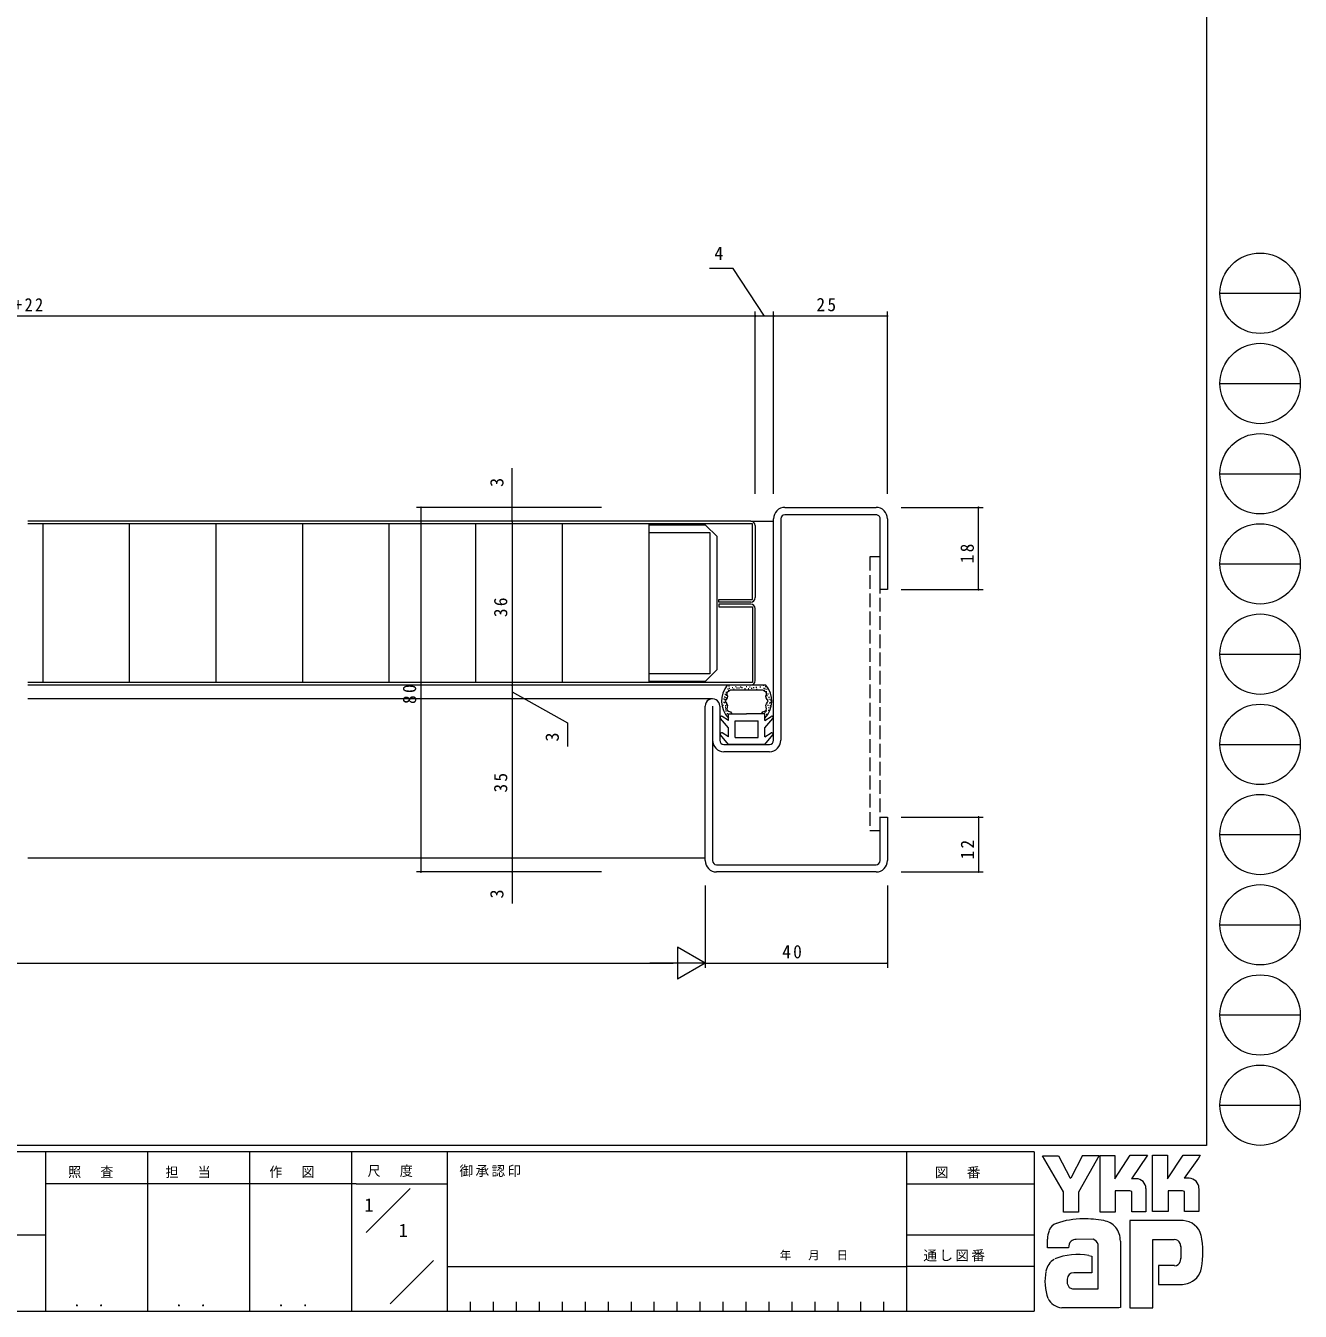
# Model space of a CAD drawing. Units: millimetres on the paper. Extents: x -420 to 373, y -297 to 267.
# Drawn here: x 93.2 to 372.9, y -297 to -14.9 of the extents above; entities that cross this region are included whole.
import ezdxf
from ezdxf.enums import TextEntityAlignment as Align

# ---------------------------------------------------------------- set-up
doc = ezdxf.new("R2010")
doc.units = ezdxf.units.MM
doc.linetypes.add('DASHED3', pattern=[4, 3, -1])
for name, color, linetype, lineweight in [('0-1_USER1', 7, 'Continuous', 9), ('0-3_YKK_11', 7, 'Continuous', 9), ('0-4_YKK_12', 2, 'Continuous', 9), ('0-6_YKK_13', 4, 'Continuous', 9), ('0-7_YKK_D', 6, 'Continuous', 9)]:
    doc.layers.add(name, color=color, linetype=linetype, lineweight=lineweight)
doc.layers.add('0-2_YKK_ZWAK', color=7, linetype='Continuous')
doc.styles.add('ＭＳ ゴシック', font='')
doc.styles.get('ＭＳ ゴシック').set_extended_font_data('MS Gothic')

msp = doc.modelspace()

# ---------------------------------------------------------------- linework, layer by layer
at = {"layer": '0-1_USER1'}
for p, q in [((352.3, 264.4), (352.3, -260.6)), ((355.276, -73.616), (372.916, -73.616)), ((355.276, -93.412), (372.916, -93.412)), ((355.276, -113.208), (372.916, -113.208)), ((355.276, -133.004), (372.916, -133.004)), ((355.276, -152.8), (372.916, -152.8)), ((355.276, -172.596), (372.916, -172.596)), ((355.276, -192.392), (372.916, -192.392)), ((355.276, -212.188), (372.916, -212.188)), ((355.276, -231.984), (372.916, -231.984)), ((355.276, -251.78), (372.916, -251.78)), ((352.3, -260.6), (-417.7, -260.6)), ((314.5, -262), (-417.7, -262)), ((97.5, -262), (97.5, -297)), ((119.9, -262), (119.9, -297)), ((142.3, -262), (142.3, -297)), ((164.7, -262), (164.7, -297)), ((185.7, -262), (185.7, -297)), ((286.5, -262), (286.5, -297)), ((314.5, -262), (314.5, -297)), ((316.337, -262.906), (319.851, -262.906)), ((320.932, -270.799), (316.337, -262.906)), ((325.136, -262.798), (322.581, -267.771)), ((328.96, -275.231), (328.96, -262.825)), ((340.474, -262.717), (343.745, -262.717)), ((340.474, -275.123), (340.474, -262.717)), ((347.178, -262.717), (350.962, -262.717)), ((350.583, -263.365), (347.461, -267.825)), ((350.962, -262.717), (350.583, -263.365)), ((336.879, -267.906), (335.84, -267.906)), ((348.501, -267.825), (347.461, -267.825)), ((165.684, -268.999), (97.5, -268.999)), ((165.684, -268.999), (185.7, -268.999)), ((167.87, -279.736), (177.564, -270.043)), ((286.5, -269), (314.5, -269)), ((335.474, -270.582), (332.284, -270.582)), ((339.042, -270.069), (339.042, -275.15)), ((343.88, -270.555), (343.88, -275.123)), ((347.069, -270.555), (343.88, -270.555)), ((347.502, -270.717), (347.069, -270.555)), ((347.502, -275.096), (347.502, -270.717)), ((350.664, -270.069), (350.664, -275.096)), ((343.88, -275.123), (340.474, -275.123)), ((347.502, -275.046), (347.553, -275.096)), ((350.664, -275.096), (347.502, -275.096)), ((347.124, -277.096), (335.528, -277.096)), ((335.528, -277.096), (335.528, -296.206)), ((-31.3, -280.199), (97.5, -280.199)), ((286.5, -280.199), (314.5, -280.199)), ((317.418, -283.07), (317.418, -281.141)), ((327.446, -281.205), (323.748, -281.275)), ((333.419, -281.583), (333.419, -296.179)), ((340.555, -281.259), (345.204, -281.259)), ((340.555, -296.206), (340.555, -281.259)), ((322.067, -283.07), (317.418, -283.07)), ((328.527, -292.071), (328.527, -282.34)), ((346.673, -282.756), (346.691, -285.391)), ((173.172, -295.345), (182.696, -285.821)), ((185.7, -287.2), (286.5, -287.2)), ((314.5, -287.199), (286.5, -287.199)), ((341.772, -286.989), (341.772, -291.125)), ((345.313, -286.989), (341.772, -286.989)), ((327.176, -288.53), (323.181, -288.535)), ((322.905, -292.071), (328.527, -292.071)), ((328.095, -292.071), (328.446, -292.071)), ((328.527, -292.07), (328.528, -292.071)), ((341.772, -291.125), (347.097, -291.125)), ((347.097, -291.125), (348.178, -290.882)), ((190.74, -294.9), (190.74, -297)), ((195.78, -294.9), (195.78, -297)), ((200.82, -294.9), (200.82, -297)), ((205.86, -294.9), (205.86, -297)), ((210.9, -294.9), (210.9, -297)), ((215.94, -294.9), (215.94, -297)), ((220.98, -294.9), (220.98, -297)), ((226.02, -294.9), (226.02, -297)), ((231.06, -294.9), (231.06, -297)), ((236.1, -294.9), (236.1, -297)), ((241.14, -294.9), (241.14, -297)), ((246.18, -294.9), (246.18, -297)), ((251.22, -294.9), (251.22, -297)), ((256.26, -294.9), (256.26, -297)), ((261.3, -294.9), (261.3, -297)), ((266.34, -294.9), (266.34, -297)), ((271.38, -294.9), (271.38, -297)), ((276.42, -294.9), (276.42, -297)), ((281.46, -294.9), (281.46, -297)), ((333.419, -296.179), (333.095, -296.233)), ((-417.7, -297), (314.5, -297)), ((322.067, -296.26), (320.58, -296.26)), ((333.095, -296.233), (322.067, -296.26))]:
    msp.add_line(p, q, dxfattribs=at)
for points in [[(319.851, -262.906), (322.364, -267.609), (322.581, -267.771)], [(325.136, -262.798), (328.762, -262.798), (324.23, -270.826)], [(328.96, -262.825), (332.176, -262.825), (332.176, -267.923), (335.555, -262.771)], [(335.555, -262.771), (339.38, -262.771), (335.84, -267.906)], [(343.745, -262.717), (343.745, -267.908), (347.178, -262.717)], [(324.23, -270.826), (324.23, -275.258), (320.932, -275.258), (320.932, -270.799)], [(332.284, -270.582), (332.284, -275.231), (328.96, -275.231)], [(339.042, -275.15), (335.906, -275.15), (335.906, -270.744), (335.474, -270.582)], [(326.473, -284.773), (327.176, -284.935), (327.176, -288.53)], [(335.528, -296.206), (339.772, -296.206), (340.555, -296.206)]]:
    msp.add_lwpolyline(points, dxfattribs=at)
for centre in [(364.096, -73.616), (364.096, -93.412), (364.096, -113.208), (364.096, -133.004), (364.096, -152.8), (364.096, -172.596), (364.096, -192.392), (364.096, -212.188), (364.096, -231.984), (364.096, -251.78)]:
    msp.add_circle(centre, 8.82, dxfattribs=at)
for centre, radius, start, end in [((336.879, -270.069), 2.163, 0.00165, 89.99603), ((348.501, -269.988), 2.163, 0.00165, 89.99603), ((320.106, -280.055), 2.444, 109.02126, 161.51263), ((325.222, -294.401), 17.68, 89.89165, 109.30847), ((325.741, -297.463), 20.748, 78.78009, 91.46938), ((329.03, -281.496), 4.449, 40.66422, 80.31693), ((328.809, -281.485), 4.612, 358.78058, 38.76563), ((346.972, -281.44), 4.341, 14.44571, 87.08746), ((322.459, -281.166), 5.037, 158.41083, 179.71774), ((324.175, -283.007), 2.109, 138.46381, 181.71359), ((323.615, -282.971), 1.701, 85.50551, 126.78038), ((326.956, -282.754), 1.625, 14.75519, 72.44994), ((345.365, -282.479), 1.229, 16.43123, 96.91661), ((330.666, -284.187), 20.86, 350.99026, 10.67624), ((324.02, -297.854), 13.309, 79.38097, 112.05824), ((343.031, -283.208), 3.673, 4.93422, 17.03551), ((320.927, -288.927), 3.908, 121.8271, 169.08475), ((345.314, -285.684), 1.306, 269.95467, 342.90144), ((343.01, -285.041), 3.697, 343.6902, 354.75362), ((347.035, -286.745), 4.291, 285.4429, 349.90448), ((327.949, -290.395), 11.082, 168.76372, 199.80078), ((324.082, -290.328), 2.369, 171.08202, 216.71922), ((323.19, -289.979), 1.445, 90.33952, 178.03638), ((323.15, -290.565), 1.526, 230.97279, 260.7549), ((320.94, -292.443), 3.823, 207.31435, 263.59464)]:
    msp.add_arc(centre, radius, start, end, dxfattribs=at)
at = {"layer": '0-3_YKK_11'}
for p, q in [((259.8, -120.6), (279.8, -120.6)), ((257.3, -171.7), (257.3, -123.1)), ((258.9, -123.1), (258.9, -171.7)), ((279.8, -122.2), (259.8, -122.2)), ((280.7, -138.6), (280.7, -123.1)), ((282.3, -123.1), (282.3, -138.6)), ((282.3, -138.6), (280.7, -138.6)), ((242.3, -198.1), (242.3, -164.2)), ((243.9, -164.2), (243.9, -198.1)), ((245.5, -164.2), (245.5, -171.7)), ((246.4, -172.6), (256.4, -172.6)), ((256.4, -174.2), (246.4, -174.2)), ((280.7, -188.6), (282.3, -188.6)), ((280.7, -198.1), (280.7, -188.6)), ((282.3, -188.6), (282.3, -198.1)), ((244.8, -199), (279.8, -199)), ((279.8, -200.6), (244.8, -200.6))]:
    msp.add_line(p, q, dxfattribs=at)
msp.add_lwpolyline([(243.3, -126.1), (243.3, -157.1), (229.9, -157.1), (229.9, -158.7), (242.4, -158.7), (244.9, -156.2), (244.9, -127), (242.4, -124.5), (229.9, -124.5), (229.9, -126.1)], close=True, dxfattribs=at)
for centre, radius, start, end in [((259.8, -123.1), 2.5, 89.99966, 180), ((279.8, -123.1), 2.5, 359.99997, 90.00002), ((259.8, -123.1), 0.9, 90.00002, 180), ((279.8, -123.1), 0.9, 359.99997, 90.00002), ((243.9, -164.2), 1.6, 359.99945, 180), ((246.4, -171.7), 2.5, 180, 269.99998), ((246.4, -171.7), 0.9, 180.00098, 269.99998), ((256.4, -171.7), 2.5, 269.99998, 359.99997), ((256.4, -171.7), 0.9, 269.99998, 359.99997), ((244.8, -198.1), 2.5, 180, 269.99998), ((244.8, -198.1), 0.9, 180, 269.99998), ((279.8, -198.1), 2.5, 269.99998, 359.99997), ((279.8, -198.1), 0.9, 269.99998, 359.99997)]:
    msp.add_arc(centre, radius, start, end, dxfattribs=at)
at = {"layer": '0-4_YKK_12'}
for p, q in [((252.3, -123.6), (257.3, -123.6)), ((243.9, -162.6), (93.6, -162.6)), ((242.3, -197.6), (93.6, -197.6))]:
    msp.add_line(p, q, dxfattribs=at)
at = {"layer": '0-6_YKK_13'}
for p, q in [((252.3, -123.6), (93.6, -123.6)), ((252.7, -124.2), (93.6, -124.2)), ((96.9, -124.2), (96.9, -159)), ((115.9, -124.2), (115.9, -159)), ((134.9, -124.2), (134.9, -159)), ((153.9, -124.2), (153.9, -159)), ((172.9, -124.2), (172.9, -159)), ((191.9, -124.2), (191.9, -159)), ((210.9, -124.2), (210.9, -159)), ((229.9, -124.2), (229.9, -159)), ((252.7, -140.8), (252.7, -124.2)), ((253.3, -124.6), (253.3, -140.4)), ((245.3, -141.4), (245.3, -140.8)), ((245.3, -140.8), (252.7, -140.8)), ((252.3, -141.4), (245.3, -141.4)), ((245.3, -141.8), (245.3, -142.4)), ((252.3, -141.8), (245.3, -141.8)), ((253.3, -158.6), (253.3, -142.8)), ((252.7, -159), (93.6, -159)), ((252.3, -159.6), (93.6, -159.6)), ((255.643, -159.6), (247.157, -159.6)), ((247.167, -160.385), (247.367, -160.385)), ((247.358, -160.683), (247.558, -160.683)), ((247.418, -159.753), (247.618, -159.753)), ((247.513, -160.302), (247.713, -160.302)), ((247.881, -160.6), (247.642, -160.887)), ((247.881, -160.6), (254.919, -160.6)), ((248.193, -160.098), (248.393, -160.098)), ((248.479, -160.384), (248.679, -160.384)), ((248.926, -159.901), (249.126, -159.901)), ((249.194, -160.169), (249.394, -160.169)), ((249.641, -160.187), (249.841, -160.187)), ((249.999, -159.955), (250.198, -159.955)), ((250.267, -160.098), (250.467, -160.098)), ((250.928, -160.33), (251.128, -160.33)), ((251.267, -159.919), (251.467, -159.919)), ((251.714, -160.33), (251.914, -160.33)), ((252, -159.991), (252.2, -159.991)), ((252.393, -160.277), (252.593, -160.277)), ((252.822, -160.134), (253.022, -160.134)), ((253.412, -160.08), (253.612, -160.08)), ((253.484, -160.473), (253.684, -160.473)), ((254.324, -160.008), (254.524, -160.008)), ((255.158, -160.887), (254.919, -160.6)), ((255.004, -159.634), (255.204, -159.634)), ((255.128, -160.294), (255.328, -160.294)), ((255.195, -160.743), (255.395, -160.743)), ((255.315, -160.397), (255.515, -160.397)), ((255.434, -159.896), (255.634, -159.896)), ((255.732, -160.505), (255.932, -160.505)), ((246.308, -163.356), (246.508, -163.356)), ((246.32, -162.592), (246.52, -162.592)), ((246.452, -162.198), (246.651, -162.198)), ((246.487, -163.379), (246.687, -163.379)), ((246.523, -162.783), (246.723, -162.783)), ((246.618, -161.602), (246.819, -161.602)), ((246.884, -162.749), (246.706, -163.05)), ((246.706, -163.05), (246.798, -163.35)), ((246.726, -162.33), (246.926, -162.33)), ((246.798, -163.35), (247.045, -163.668)), ((246.833, -161.125), (247.033, -161.125)), ((246.857, -161.829), (247.057, -161.829)), ((247.124, -162.421), (246.884, -162.749)), ((246.893, -161.59), (247.093, -161.59)), ((247.288, -161.088), (247.052, -161.316)), ((247.052, -161.316), (247.077, -161.652)), ((247.077, -161.652), (247.182, -162.046)), ((247.182, -162.046), (247.124, -162.421)), ((247.642, -160.887), (247.288, -161.088)), ((255.512, -161.088), (255.158, -160.887)), ((255.748, -161.316), (255.512, -161.088)), ((255.601, -160.982), (255.801, -160.982)), ((255.618, -162.046), (255.723, -161.652)), ((255.676, -162.421), (255.618, -162.046)), ((255.916, -162.749), (255.676, -162.421)), ((255.723, -161.652), (255.748, -161.316)), ((255.755, -163.668), (256.002, -163.35)), ((255.792, -161.9), (255.992, -161.9)), ((256.094, -163.05), (255.916, -162.749)), ((256.002, -163.35), (256.094, -163.05)), ((256.006, -161.518), (256.206, -161.518)), ((256.209, -162.234), (256.409, -162.234)), ((256.233, -162.652), (256.433, -162.652)), ((256.364, -163.475), (256.564, -163.475)), ((256.531, -162.795), (256.731, -162.795)), ((256.567, -163.332), (256.767, -163.332)), ((246.118, -163.988), (246.318, -163.988)), ((246.649, -164.403), (246.849, -164.403)), ((246.654, -164.071), (246.854, -164.071)), ((246.696, -164.825), (246.896, -164.825)), ((246.755, -165.212), (246.955, -165.212)), ((246.881, -163.904), (247.081, -163.904)), ((247.045, -163.668), (247.196, -164.021)), ((247.139, -164.406), (247.053, -164.772)), ((247.053, -164.772), (247.141, -165.07)), ((247.083, -165.834), (247.283, -165.834)), ((247.196, -164.021), (247.139, -164.406)), ((247.141, -165.07), (247.431, -165.298)), ((247.4, -165.9), (251.4, -165.9)), ((247.4, -167.381), (247.4, -165.9)), ((247.431, -165.298), (247.825, -165.489)), ((255.4, -165.9), (251.4, -165.9)), ((254.975, -165.489), (255.369, -165.298)), ((255.329, -165.564), (255.529, -165.564)), ((255.369, -165.298), (255.66, -165.07)), ((255.4, -167.381), (255.4, -165.9)), ((255.605, -164.021), (255.755, -163.668)), ((255.661, -164.406), (255.605, -164.021)), ((255.622, -165.236), (255.822, -165.236)), ((255.66, -165.07), (255.747, -164.772)), ((255.747, -164.772), (255.661, -164.406)), ((255.681, -165.94), (255.881, -165.94)), ((255.959, -163.976), (256.159, -163.976)), ((256.103, -165.06), (256.303, -165.06)), ((256.162, -164.497), (256.362, -164.497)), ((256.519, -164.083), (256.719, -164.083)), ((247.4, -169), (245.656, -166.921)), ((247.4, -167.381), (246.053, -166.479)), ((247.4, -170.981), (247.4, -169)), ((248.9, -167.4), (253.9, -167.4)), ((248.9, -171.1), (248.9, -167.4)), ((253.9, -171.1), (253.9, -167.4)), ((255.4, -167.381), (256.748, -166.479)), ((255.4, -169), (257.144, -166.921)), ((255.4, -170.981), (255.4, -169)), ((247.4, -172.6), (245.656, -170.521)), ((247.4, -170.981), (246.053, -170.079)), ((248.9, -171.1), (253.9, -171.1)), ((255.4, -170.981), (256.748, -170.079)), ((255.4, -172.6), (257.144, -170.521)), ((255.4, -172.6), (247.4, -172.6))]:
    msp.add_line(p, q, dxfattribs=at)
at = {"layer": '0-6_YKK_13', "linetype": 'DASHED3'}
for p, q in [((280.7, -131.466), (278.4, -131.466)), ((278.4, -131.466), (278.4, -191.466)), ((280.7, -191.466), (280.7, -131.466)), ((278.4, -191.466), (280.7, -191.466))]:
    msp.add_line(p, q, dxfattribs=at)
at = {"layer": '0-6_YKK_13'}
msp.add_lwpolyline([(245.3, -142.4), (252.7, -142.4), (252.7, -159)], dxfattribs=at)
for centre, radius, start, end in [((252.3, -124.6), 1, 0, 90), ((252.3, -140.4), 1, 270, 0), ((252.3, -142.8), 1, 0, 90), ((251.4, -163.1), 5.5, 140.48035, 223.34175), ((252.3, -158.6), 1, 270, 0), ((251.4, -163.1), 5.5, 316.65823, 39.51962), ((245.886, -166.729), 0.3, 56.21114, 220.00243), ((251.4, -163.1), 4.3, 213.74989, 220.62927), ((251.4, -163.1), 4.3, 319.3705, 326.24989), ((256.915, -166.729), 0.3, 319.99756, 123.78885), ((245.886, -170.329), 0.3, 56.21114, 220.00243), ((256.915, -170.329), 0.3, 319.99756, 123.78885)]:
    msp.add_arc(centre, radius, start, end, dxfattribs=at)
at = {"layer": '0-7_YKK_D'}
for p, q in [((248.457, -68.178), (243.257, -68.178)), ((255.3, -78.6), (248.457, -68.178)), ((253.3, -78.6), (-68.7, -78.6)), ((253.3, -117.6), (253.3, -77.6)), ((253.3, -117.6), (253.3, -77.6)), ((257.3, -78.6), (253.3, -78.6)), ((257.3, -117.6), (257.3, -77.6)), ((257.3, -117.6), (257.3, -77.6)), ((282.3, -78.6), (257.3, -78.6)), ((282.3, -117.6), (282.3, -77.6)), ((199.9, -120.6), (199.9, -112)), ((219.539, -120.6), (178.9, -120.6)), ((179.9, -120.6), (179.9, -200.6)), ((219.539, -120.6), (198.9, -120.6)), ((199.9, -123.6), (199.9, -120.6)), ((285.3, -120.6), (303.3, -120.6)), ((302.3, -138.6), (302.3, -120.6)), ((219.539, -123.6), (198.9, -123.6)), ((219.539, -123.6), (198.9, -123.6)), ((199.9, -123.6), (199.9, -159.6)), ((285.3, -138.6), (303.3, -138.6)), ((219.539, -159.6), (198.9, -159.6)), ((219.539, -159.6), (198.9, -159.6)), ((199.9, -159.6), (199.9, -162.6)), ((219.539, -162.6), (198.9, -162.6)), ((219.539, -162.6), (198.9, -162.6)), ((199.9, -161.1), (212.043, -167.877)), ((199.9, -162.6), (199.9, -197.6)), ((212.043, -167.877), (212.043, -173.077)), ((285.3, -188.6), (303.3, -188.6)), ((302.3, -188.6), (302.3, -200.6)), ((219.539, -197.6), (198.9, -197.6)), ((219.539, -197.6), (198.9, -197.6)), ((199.9, -197.6), (199.9, -200.6)), ((219.539, -200.6), (178.9, -200.6)), ((219.539, -200.6), (198.9, -200.6)), ((199.9, -200.6), (199.9, -207.5)), ((285.3, -200.6), (303.3, -200.6)), ((242.3, -203.6), (242.3, -221.6)), ((242.3, -203.6), (242.3, -221.6)), ((282.3, -203.6), (282.3, -221.6)), ((236.238, -217.1), (236.238, -224.1)), ((242.3, -220.6), (236.238, -217.1)), ((-50.7, -220.6), (235.3, -220.6)), ((242.3, -220.6), (230.176, -220.6)), ((242.3, -220.6), (236.238, -224.1)), ((242.3, -220.6), (282.3, -220.6))]:
    msp.add_line(p, q, dxfattribs=at)
for centre, start, end in [((253.3, -78.6), 0, 180), ((253.3, -78.6), 0, 180), ((253.3, -78.6), 180, 0), ((253.3, -78.6), 180, 0), ((257.3, -78.6), 0, 180), ((257.3, -78.6), 0, 180), ((257.3, -78.6), 180, 0), ((257.3, -78.6), 180, 0), ((282.3, -78.6), 0, 180), ((282.3, -78.6), 180, 0), ((179.9, -120.6), 90, 270), ((179.9, -120.6), 270, 90), ((199.9, -120.6), 90, 270), ((199.9, -120.6), 270, 90), ((302.3, -120.6), 90, 270), ((302.3, -120.6), 270, 90), ((199.9, -123.6), 90, 270), ((199.9, -123.6), 90, 270), ((199.9, -123.6), 270, 90), ((199.9, -123.6), 270, 90), ((302.3, -138.6), 90, 270), ((302.3, -138.6), 270, 90), ((199.9, -159.6), 90, 270), ((199.9, -159.6), 90, 270), ((199.9, -159.6), 270, 90), ((199.9, -159.6), 270, 90), ((199.9, -162.6), 90, 270), ((199.9, -162.6), 90, 270), ((199.9, -162.6), 270, 90), ((199.9, -162.6), 270, 90), ((302.3, -188.6), 90, 270), ((302.3, -188.6), 270, 90), ((199.9, -197.6), 90, 270), ((199.9, -197.6), 90, 270), ((199.9, -197.6), 270, 90), ((199.9, -197.6), 270, 90), ((179.9, -200.6), 90, 270), ((179.9, -200.6), 270, 90), ((199.9, -200.6), 90, 270), ((199.9, -200.6), 270, 90), ((302.3, -200.6), 90, 270), ((302.3, -200.6), 270, 90), ((282.3, -220.6), 0, 180), ((282.3, -220.6), 180, 0)]:
    msp.add_arc(centre, 0.106, start, end, dxfattribs=at)

# ---------------------------------------------------------------- texts
at = {"layer": '0-1_USER1', "color": 4, "style": 'ＭＳ ゴシック'}
msp.add_text('年   月   日', height=1.833, dxfattribs=at).set_placement((258.676, -286.169), align=Align.BOTTOM_LEFT)
at = {"layer": '0-1_USER1', "char_height": 2.199, "attachment_point": 7, "style": 'ＭＳ ゴシック'}
for s, insert in [('\\T1.24;\\W0.95;照\\~\\~査', (102.489, -267.78)), ('\\T1.24;\\W0.95;担\\~\\~当', (123.855, -267.78)), ('\\T1.24;\\W0.95;作\\~\\~図', (146.62, -267.762)), ('\\T1.24;\\W0.95;尺\\~\\~度', (168.212, -267.537)), ('\\T1.17;御承認印', (188.367, -267.533)), ('\\T1.17;図\u3000番', (292.698, -267.862)), ('\\T1.17;通し図番', (290.179, -286.085)), ('\\T1.24;\\W0.95;\\~．\\~．', (101.955, -295.946)), ('\\T1.24;\\W0.95;\\~．\\~．', (124.355, -295.946)), ('\\T1.24;\\W0.95;\\~．\\~．', (146.755, -295.946))]:
    msp.add_mtext(s, dxfattribs=dict(at, insert=insert))
at = {"layer": '0-2_YKK_ZWAK', "style": 'ＭＳ ゴシック'}
for p in [(167.5, -275.999), (175.033, -281.599)]:
    msp.add_text('1', height=2.933, dxfattribs=at).set_placement(p, align=Align.BOTTOM_LEFT)
at = {"layer": '0-7_YKK_D', "color": 7, "style": 'ＭＳ ゴシック'}
msp.add_text('4', height=2.933, dxfattribs=at).set_placement((244.31, -67.178), align=Align.BOTTOM_LEFT)
for p in [(198.9, -116.11), (211.043, -171.987), (198.9, -206.411)]:
    msp.add_text('3', height=2.933, rotation=90, dxfattribs=at).set_placement(p, align=Align.BOTTOM_LEFT)
at = {"layer": '0-7_YKK_D', "color": 7, "char_height": 2.933, "attachment_point": 7, "style": 'ＭＳ ゴシック'}
for s, insert in [('\\T1.28;\\W0.9;DW=W+22', (81.409, -77.6)), ('\\T1.27;\\W0.95;25', (266.718, -77.6)), ('\\T1.27;\\W0.95;40', (259.206, -219.6))]:
    msp.add_mtext(s, dxfattribs=dict(at, insert=insert))
at = {"layer": '0-7_YKK_D', "color": 7, "char_height": 2.933, "attachment_point": 7, "rotation": 90, "style": 'ＭＳ ゴシック'}
for s, insert in [('\\T1.27;\\W0.95;18', (301.3, -132.865)), ('\\T1.27;\\W0.95;36', (198.9, -144.682)), ('\\T1.27;\\W0.95;80', (178.9, -163.731)), ('\\T1.27;\\W0.95;35', (198.9, -183.17)), ('\\T1.27;\\W0.95;12', (301.3, -197.853))]:
    msp.add_mtext(s, dxfattribs=dict(at, insert=insert))

doc.saveas('drawing.dxf')
